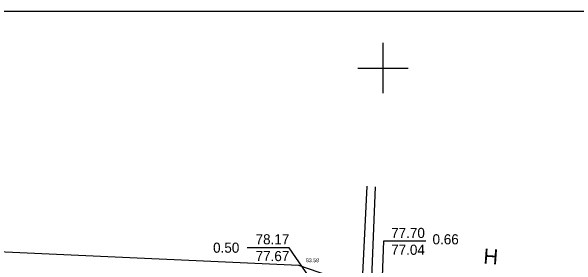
# Model space of a CAD drawing. Extents: x 633789 to 635283, y 6452161 to 6453247.
# Drawn here: x 634120.5 to 634165.37, y 6452384.33 to 6452404.5 of the extents above; entities that cross this region are included whole.
import ezdxf

# ---------------------------------------------------------------- set-up
doc = ezdxf.new("R2010")
doc.units = 0
for name, color, linetype in [('HOONE', 7, 'Continuous'), ('KOORDPUNKT', 7, 'Continuous'), ('MOOTKORG-EH2000', 7, 'Continuous'), ('MOOTPIIR', 7, 'Continuous'), ('VORK', 7, 'Continuous'), ('VORMISTUS', 7, 'Continuous')]:
    doc.layers.add(name, color=color, linetype=linetype)

msp = doc.modelspace()

# ---------------------------------------------------------------- linework, layer by layer
at = {"layer": 'HOONE'}
for points in [[(634088.744, 6452384.47), (634120.426, 6452382.79), (634147.857, 6452379.886), (634147.821, 6452379.023), (634148.179, 6452379.007), (634148.328, 6452382.043), (634148.754, 6452390.637)], [(634149.382, 6452390.575), (634149.032, 6452382.043), (634148.993, 6452381.461), (634149.361, 6452381.428), (634149.371, 6452381.575), (634167.34, 6452380.238), (634167.852, 6452386.274), (634169.185, 6452386.132)]]:
    msp.add_lwpolyline(points, dxfattribs=at)
at = {"layer": 'KOORDPUNKT'}
for points in [[(634149.801, 6452379.132), (634150.062, 6452386.291), (634153.395, 6452386.291)], [(634148.55, 6452377.065), (634142.555, 6452385.76), (634139.222, 6452385.76)]]:
    msp.add_lwpolyline(points, dxfattribs=at)
at = {"layer": 'MOOTPIIR'}
msp.add_lwpolyline([(634192.632, 6452360.836), (634181.583, 6452364.44), (634173.242, 6452372.514), (634168.002, 6452380.534), (634148.005, 6452382.726), (634143.327, 6452384.356), (634100.179, 6452386.308), (634089.593, 6452386.362), (634088.744, 6452384.47), (634089.008, 6452383.83), (634089.282, 6452382.031), (634090.65, 6452380.163), (634091.426, 6452378.094), (634091.328, 6452375.965), (634085.262, 6452351.457), (634080.47, 6452336.4)], dxfattribs=at)
at = {"layer": 'VORK'}
for p, q in [((634150, 6452402), (634150, 6452398)), ((634148, 6452400), (634152, 6452400))]:
    msp.add_line(p, q, dxfattribs=at)
at = {"layer": 'VORMISTUS'}
msp.add_lwpolyline([(634248.988, 6452404.497), (634248.988, 6452263.863), (634054.943, 6452263.863), (634054.943, 6452404.497)], close=True, dxfattribs=at)

# ---------------------------------------------------------------- texts
at = {"layer": 'HOONE'}
msp.add_text('H', height=1.2, rotation=355.9681, dxfattribs=at).set_placement((634157.939, 6452384.501))
at = {"layer": 'KOORDPUNKT'}
for s, p in [('77.70', (634150.648, 6452386.53)), ('78.17', (634139.888, 6452386.027)), ('0.66', (634153.932, 6452386.024)), ('0.50', (634136.515, 6452385.36)), ('77.04', (634150.648, 6452385.196)), ('77.67', (634139.888, 6452384.693))]:
    msp.add_text(s, height=0.8, dxfattribs=at).set_placement(p)
at = {"layer": 'MOOTKORG-EH2000'}
msp.add_text('83.58', height=0.3, dxfattribs=at).set_placement((634143.884, 6452384.611))

doc.saveas('drawing.dxf')
